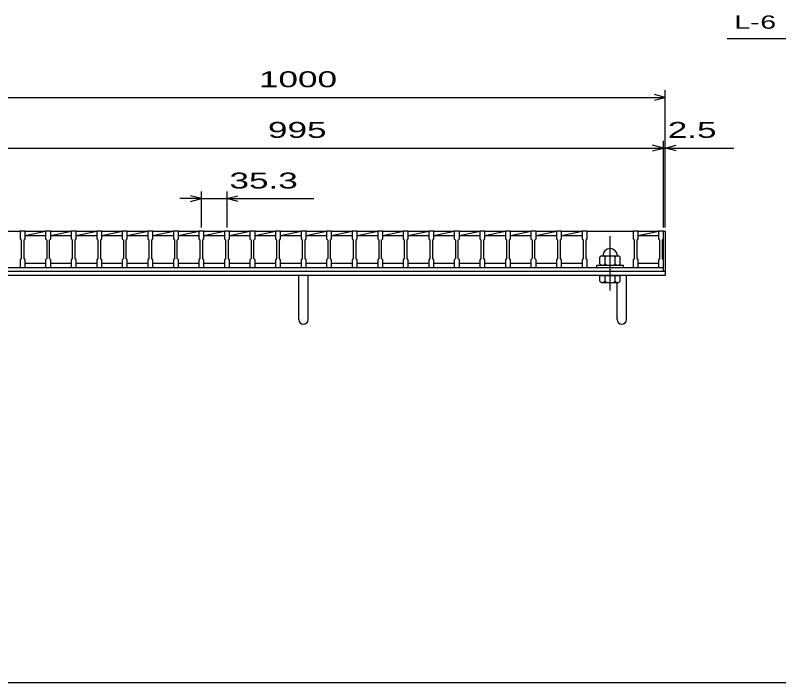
# Model space of a CAD drawing. Units: millimetres, scale not verified. Extents: x -1820 to 1731, y -1282 to 1054.
# Drawn here: x -1249 to -194, y -1146 to -224 of the extents above; entities that cross this region are included whole.
import ezdxf
from ezdxf.enums import TextEntityAlignment as Align

# ---------------------------------------------------------------- set-up
doc = ezdxf.new("R2010")
doc.units = ezdxf.units.MM
doc.header["$LTSCALE"] = 10
doc.linetypes.add('CHAIN', pattern=[18.5, 12, -1.5, 3.5, -1.5])
for name, color, linetype, lineweight in [('0_2', 150, 'Continuous', 25), ('16', 3, 'Continuous', 25), ('19', 6, 'Continuous', 25), ('22', 4, 'Continuous', 25)]:
    doc.layers.add(name, color=color, linetype=linetype, lineweight=lineweight)
doc.styles.add('ベクトル', font='')
doc.styles.get('ベクトル').set_extended_font_data('ベクトル')

msp = doc.modelspace()

# ---------------------------------------------------------------- linework, layer by layer
at = {"layer": '0_2'}
msp.add_line((1731, -1146.5), (-1729, -1146.5), dxfattribs=at)
at = {"layer": '16'}
for p, q in [((-1305.7, -522.5), (-1242.1, -522.5)), ((-1242.1, -522.5), (-1242.1, -521.8)), ((-1242.1, -521.8), (-1235.1, -521.8)), ((-1242.1, -522.5), (-1242.1, -533)), ((-1235.1, -522.5), (-1242.1, -522.5)), ((-1235.1, -521.8), (-1235.1, -522.5)), ((-1235.1, -533), (-1235.1, -522.5)), ((-1235.1, -522.5), (-1206.8, -522.5)), ((-1235.1, -528.5), (-1206.8, -522.5)), ((-1206.8, -522.5), (-1206.8, -521.8)), ((-1206.8, -521.8), (-1199.8, -521.8)), ((-1206.8, -522.5), (-1206.8, -533)), ((-1199.8, -522.5), (-1206.8, -522.5)), ((-1199.8, -521.8), (-1199.8, -522.5)), ((-1199.8, -533), (-1199.8, -522.5)), ((-1199.8, -522.5), (-1171.5, -522.5)), ((-1199.8, -528.5), (-1171.5, -522.5)), ((-1171.5, -522.5), (-1171.5, -521.8)), ((-1171.5, -521.8), (-1164.5, -521.8)), ((-1171.5, -522.5), (-1171.5, -533)), ((-1164.5, -522.5), (-1171.5, -522.5)), ((-1164.5, -521.8), (-1164.5, -522.5)), ((-1164.5, -533), (-1164.5, -522.5)), ((-1164.5, -522.5), (-1136.2, -522.5)), ((-1164.5, -528.5), (-1136.2, -522.5)), ((-1136.2, -522.5), (-1136.2, -521.8)), ((-1136.2, -521.8), (-1129.2, -521.8)), ((-1136.2, -522.5), (-1136.2, -533)), ((-1129.2, -522.5), (-1136.2, -522.5)), ((-1129.2, -521.8), (-1129.2, -522.5)), ((-1129.2, -533), (-1129.2, -522.5)), ((-1129.2, -522.5), (-1100.9, -522.5)), ((-1129.2, -528.5), (-1100.9, -522.5)), ((-1100.9, -522.5), (-1100.9, -521.8)), ((-1100.9, -521.8), (-1093.9, -521.8)), ((-1100.9, -522.5), (-1100.9, -533)), ((-1093.9, -522.5), (-1100.9, -522.5)), ((-1093.9, -521.8), (-1093.9, -522.5)), ((-1093.9, -533), (-1093.9, -522.5)), ((-1093.9, -522.5), (-1065.6, -522.5)), ((-1093.9, -528.5), (-1065.6, -522.5)), ((-1065.6, -522.5), (-1065.6, -521.8)), ((-1065.6, -521.8), (-1058.6, -521.8)), ((-1065.6, -522.5), (-1065.6, -533)), ((-1058.6, -522.5), (-1065.6, -522.5)), ((-1058.6, -521.8), (-1058.6, -522.5)), ((-1058.6, -533), (-1058.6, -522.5)), ((-1058.6, -522.5), (-1030.3, -522.5)), ((-1058.6, -528.5), (-1030.3, -522.5)), ((-1030.3, -522.5), (-1030.3, -521.8)), ((-1030.3, -521.8), (-1023.3, -521.8)), ((-1030.3, -522.5), (-1030.3, -533)), ((-1023.3, -522.5), (-1030.3, -522.5)), ((-1023.3, -521.8), (-1023.3, -522.5)), ((-1023.3, -533), (-1023.3, -522.5)), ((-1023.3, -522.5), (-995, -522.5)), ((-1023.3, -528.5), (-995, -522.5)), ((-995, -522.5), (-995, -521.8)), ((-995, -521.8), (-988, -521.8)), ((-995, -522.5), (-995, -533)), ((-988, -522.5), (-995, -522.5)), ((-988, -521.8), (-988, -522.5)), ((-988, -533), (-988, -522.5)), ((-988, -522.5), (-959.7, -522.5)), ((-988, -528.5), (-959.7, -522.5)), ((-959.7, -522.5), (-959.7, -521.8)), ((-959.7, -521.8), (-952.7, -521.8)), ((-959.7, -522.5), (-959.7, -533)), ((-952.7, -522.5), (-959.7, -522.5)), ((-952.7, -521.8), (-952.7, -522.5)), ((-952.7, -533), (-952.7, -522.5)), ((-952.7, -522.5), (-924.4, -522.5)), ((-952.7, -528.5), (-924.4, -522.5)), ((-924.4, -522.5), (-924.4, -521.8)), ((-924.4, -521.8), (-917.4, -521.8)), ((-924.4, -522.5), (-924.4, -533)), ((-917.4, -522.5), (-924.4, -522.5)), ((-917.4, -521.8), (-917.4, -522.5)), ((-917.4, -533), (-917.4, -522.5)), ((-917.4, -522.5), (-889.1, -522.5)), ((-917.4, -528.5), (-889.1, -522.5)), ((-889.1, -522.5), (-889.1, -521.8)), ((-889.1, -521.8), (-882.1, -521.8)), ((-889.1, -522.5), (-889.1, -533)), ((-882.1, -522.5), (-889.1, -522.5)), ((-882.1, -521.8), (-882.1, -522.5)), ((-882.1, -533), (-882.1, -522.5)), ((-882.1, -522.5), (-853.8, -522.5)), ((-882.1, -528.5), (-853.8, -522.5)), ((-853.8, -522.5), (-853.8, -521.8)), ((-853.8, -521.8), (-846.8, -521.8)), ((-853.8, -522.5), (-853.8, -533)), ((-846.8, -522.5), (-853.8, -522.5)), ((-846.8, -521.8), (-846.8, -522.5)), ((-846.8, -533), (-846.8, -522.5)), ((-846.8, -522.5), (-818.5, -522.5)), ((-846.8, -528.5), (-818.5, -522.5)), ((-818.5, -522.5), (-818.5, -521.8)), ((-818.5, -521.8), (-811.5, -521.8)), ((-818.5, -522.5), (-818.5, -533)), ((-811.5, -522.5), (-818.5, -522.5)), ((-811.5, -521.8), (-811.5, -522.5)), ((-811.5, -533), (-811.5, -522.5)), ((-811.5, -522.5), (-783.2, -522.5)), ((-811.5, -528.5), (-783.2, -522.5)), ((-783.2, -522.5), (-783.2, -521.8)), ((-783.2, -521.8), (-776.2, -521.8)), ((-783.2, -522.5), (-783.2, -533)), ((-776.2, -522.5), (-783.2, -522.5)), ((-776.2, -521.8), (-776.2, -522.5)), ((-776.2, -533), (-776.2, -522.5)), ((-776.2, -522.5), (-747.9, -522.5)), ((-776.2, -528.5), (-747.9, -522.5)), ((-747.9, -522.5), (-747.9, -521.8)), ((-747.9, -521.8), (-740.9, -521.8)), ((-747.9, -522.5), (-747.9, -533)), ((-740.9, -522.5), (-747.9, -522.5)), ((-740.9, -521.8), (-740.9, -522.5)), ((-740.9, -533), (-740.9, -522.5)), ((-740.9, -522.5), (-712.6, -522.5)), ((-740.9, -528.5), (-712.6, -522.5)), ((-712.6, -522.5), (-712.6, -521.8)), ((-712.6, -521.8), (-705.6, -521.8)), ((-712.6, -522.5), (-712.6, -533)), ((-705.6, -522.5), (-712.6, -522.5)), ((-705.6, -521.8), (-705.6, -522.5)), ((-705.6, -533), (-705.6, -522.5)), ((-705.6, -522.5), (-677.3, -522.5)), ((-705.6, -528.5), (-677.3, -522.5)), ((-677.3, -522.5), (-677.3, -521.8)), ((-677.3, -521.8), (-670.3, -521.8)), ((-677.3, -522.5), (-677.3, -533)), ((-670.3, -522.5), (-677.3, -522.5)), ((-670.3, -521.8), (-670.3, -522.5)), ((-670.3, -533), (-670.3, -522.5)), ((-670.3, -522.5), (-642, -522.5)), ((-670.3, -528.5), (-642, -522.5)), ((-642, -522.5), (-642, -521.8)), ((-642, -521.8), (-635, -521.8)), ((-642, -522.5), (-642, -533)), ((-635, -522.5), (-642, -522.5)), ((-635, -521.8), (-635, -522.5)), ((-635, -533), (-635, -522.5)), ((-635, -522.5), (-606.7, -522.5)), ((-635, -528.5), (-606.7, -522.5)), ((-606.7, -522.5), (-606.7, -521.8)), ((-606.7, -521.8), (-599.7, -521.8)), ((-606.7, -522.5), (-606.7, -533)), ((-599.7, -522.5), (-606.7, -522.5)), ((-599.7, -521.8), (-599.7, -522.5)), ((-599.7, -533), (-599.7, -522.5)), ((-599.7, -522.5), (-571.4, -522.5)), ((-599.7, -528.5), (-571.4, -522.5)), ((-571.4, -522.5), (-571.4, -521.8)), ((-571.4, -521.8), (-564.4, -521.8)), ((-571.4, -522.5), (-571.4, -533)), ((-564.4, -522.5), (-571.4, -522.5)), ((-564.4, -521.8), (-564.4, -522.5)), ((-564.4, -533), (-564.4, -522.5)), ((-564.4, -522.5), (-536.1, -522.5)), ((-564.4, -528.5), (-536.1, -522.5)), ((-536.1, -522.5), (-536.1, -521.8)), ((-536.1, -521.8), (-529.1, -521.8)), ((-536.1, -522.5), (-536.1, -533)), ((-529.1, -522.5), (-536.1, -522.5)), ((-529.1, -521.8), (-529.1, -522.5)), ((-529.1, -533), (-529.1, -522.5)), ((-529.1, -522.5), (-500.8, -522.5)), ((-529.1, -528.5), (-500.8, -522.5)), ((-500.8, -522.5), (-500.8, -521.8)), ((-500.8, -521.8), (-493.8, -521.8)), ((-500.8, -522.5), (-500.8, -533)), ((-493.8, -522.5), (-500.8, -522.5)), ((-493.8, -521.8), (-493.8, -522.5)), ((-493.8, -533), (-493.8, -522.5)), ((-493.8, -522.5), (-465.5, -522.5)), ((-493.8, -528.5), (-465.5, -522.5)), ((-465.5, -522.5), (-465.5, -521.8)), ((-465.5, -521.8), (-458.5, -521.8)), ((-465.5, -522.5), (-465.5, -533)), ((-458.5, -522.5), (-465.5, -522.5)), ((-458.5, -521.8), (-458.5, -522.5)), ((-458.5, -533), (-458.5, -522.5)), ((-458.5, -522.5), (-394.9, -522.5)), ((-394.9, -522.5), (-394.9, -521.8)), ((-394.9, -521.8), (-387.9, -521.8)), ((-394.9, -522.5), (-394.9, -533)), ((-387.9, -522.5), (-394.9, -522.5)), ((-387.9, -521.8), (-387.9, -522.5)), ((-387.9, -533), (-387.9, -522.5)), ((-387.9, -522.5), (-360, -522.5)), ((-387.9, -528.5), (-360, -522.58)), ((-360, -522.5), (-360, -521.8)), ((-360, -521.8), (-353, -521.8)), ((-360, -522.5), (-360, -533)), ((-353, -522.5), (-360, -522.5)), ((-353, -521.8), (-353, -522.5)), ((-353, -533), (-353, -522.5)), ((-353, -566.5), (-353, -522.5)), ((-1242.1, -533), (-1240.6, -535)), ((-1240.6, -535), (-1240.6, -560)), ((-1236.6, -535), (-1235.1, -533)), ((-1236.6, -560), (-1236.6, -535)), ((-1235.1, -528.5), (-1206.8, -528.5)), ((-1206.8, -533), (-1205.3, -535)), ((-1205.3, -535), (-1205.3, -560)), ((-1201.3, -535), (-1199.8, -533)), ((-1201.3, -560), (-1201.3, -535)), ((-1199.8, -528.5), (-1171.5, -528.5)), ((-1171.5, -533), (-1170, -535)), ((-1170, -535), (-1170, -560)), ((-1166, -535), (-1164.5, -533)), ((-1166, -560), (-1166, -535)), ((-1164.5, -528.5), (-1136.2, -528.5)), ((-1136.2, -533), (-1134.7, -535)), ((-1134.7, -535), (-1134.7, -560)), ((-1130.7, -535), (-1129.2, -533)), ((-1130.7, -560), (-1130.7, -535)), ((-1129.2, -528.5), (-1100.9, -528.5)), ((-1100.9, -533), (-1099.4, -535)), ((-1099.4, -535), (-1099.4, -560)), ((-1095.4, -535), (-1093.9, -533)), ((-1095.4, -560), (-1095.4, -535)), ((-1093.9, -528.5), (-1065.6, -528.5)), ((-1065.6, -533), (-1064.1, -535)), ((-1064.1, -535), (-1064.1, -560)), ((-1060.1, -535), (-1058.6, -533)), ((-1060.1, -560), (-1060.1, -535)), ((-1058.6, -528.5), (-1030.3, -528.5)), ((-1030.3, -533), (-1028.8, -535)), ((-1028.8, -535), (-1028.8, -560)), ((-1024.8, -535), (-1023.3, -533)), ((-1024.8, -560), (-1024.8, -535)), ((-1023.3, -528.5), (-995, -528.5)), ((-995, -533), (-993.5, -535)), ((-993.5, -535), (-993.5, -560)), ((-989.5, -535), (-988, -533)), ((-989.5, -560), (-989.5, -535)), ((-988, -528.5), (-959.7, -528.5)), ((-959.7, -533), (-958.2, -535)), ((-958.2, -535), (-958.2, -560)), ((-954.2, -535), (-952.7, -533)), ((-954.2, -560), (-954.2, -535)), ((-952.7, -528.5), (-924.4, -528.5)), ((-924.4, -533), (-922.9, -535)), ((-922.9, -535), (-922.9, -560)), ((-918.9, -535), (-917.4, -533)), ((-918.9, -560), (-918.9, -535)), ((-917.4, -528.5), (-889.1, -528.5)), ((-889.1, -533), (-887.6, -535)), ((-887.6, -535), (-887.6, -560)), ((-883.6, -535), (-882.1, -533)), ((-883.6, -560), (-883.6, -535)), ((-882.1, -528.5), (-853.8, -528.5)), ((-853.8, -533), (-852.3, -535)), ((-852.3, -535), (-852.3, -560)), ((-848.3, -535), (-846.8, -533)), ((-848.3, -560), (-848.3, -535)), ((-846.8, -528.5), (-818.5, -528.5)), ((-818.5, -533), (-817, -535)), ((-817, -535), (-817, -560)), ((-813, -535), (-811.5, -533)), ((-813, -560), (-813, -535)), ((-811.5, -528.5), (-783.2, -528.5)), ((-783.2, -533), (-781.7, -535)), ((-781.7, -535), (-781.7, -560)), ((-777.7, -535), (-776.2, -533)), ((-777.7, -560), (-777.7, -535)), ((-776.2, -528.5), (-747.9, -528.5)), ((-747.9, -533), (-746.4, -535)), ((-746.4, -535), (-746.4, -560)), ((-742.4, -535), (-740.9, -533)), ((-742.4, -560), (-742.4, -535)), ((-740.9, -528.5), (-712.6, -528.5)), ((-712.6, -533), (-711.1, -535)), ((-711.1, -535), (-711.1, -560)), ((-707.1, -535), (-705.6, -533)), ((-707.1, -560), (-707.1, -535)), ((-705.6, -528.5), (-677.3, -528.5)), ((-677.3, -533), (-675.8, -535)), ((-675.8, -535), (-675.8, -560)), ((-671.8, -535), (-670.3, -533)), ((-671.8, -560), (-671.8, -535)), ((-670.3, -528.5), (-642, -528.5)), ((-642, -533), (-640.5, -535)), ((-640.5, -535), (-640.5, -560)), ((-636.5, -535), (-635, -533)), ((-636.5, -560), (-636.5, -535)), ((-635, -528.5), (-606.7, -528.5)), ((-606.7, -533), (-605.2, -535)), ((-605.2, -535), (-605.2, -560)), ((-601.2, -535), (-599.7, -533)), ((-601.2, -560), (-601.2, -535)), ((-599.7, -528.5), (-571.4, -528.5)), ((-571.4, -533), (-569.9, -535)), ((-569.9, -535), (-569.9, -560)), ((-565.9, -535), (-564.4, -533)), ((-565.9, -560), (-565.9, -535)), ((-564.4, -528.5), (-536.1, -528.5)), ((-536.1, -533), (-534.6, -535)), ((-534.6, -535), (-534.6, -560)), ((-530.6, -535), (-529.1, -533)), ((-530.6, -560), (-530.6, -535)), ((-529.1, -528.5), (-500.8, -528.5)), ((-500.8, -533), (-499.3, -535)), ((-499.3, -535), (-499.3, -560)), ((-495.3, -535), (-493.8, -533)), ((-495.3, -560), (-495.3, -535)), ((-493.8, -528.5), (-465.5, -528.5)), ((-465.5, -533), (-464, -535)), ((-464, -535), (-464, -560)), ((-460, -535), (-458.5, -533)), ((-460, -560), (-460, -535)), ((-394.9, -533), (-393.4, -535)), ((-393.4, -535), (-393.4, -560)), ((-389.4, -535), (-387.9, -533)), ((-389.4, -560), (-389.4, -535)), ((-387.9, -528.5), (-360, -528.5)), ((-360, -533), (-358.5, -535)), ((-358.5, -535), (-358.5, -560)), ((-354.5, -535), (-353, -533)), ((-354.5, -560), (-354.5, -535)), ((-438.7, -556.5), (-440.7, -558.5)), ((-440.7, -567.5), (-440.7, -558.5)), ((-438.7, -556.5), (-414.7, -556.5)), ((-433.7, -558.5), (-435.7, -556.5)), ((-433.7, -558.5), (-431.7, -556.5)), ((-433.7, -567.5), (-433.7, -558.5)), ((-419.7, -558.5), (-421.7, -556.5)), ((-419.7, -558.5), (-417.7, -556.5)), ((-419.7, -567.5), (-419.7, -558.5)), ((-412.7, -558.5), (-414.7, -556.5)), ((-412.7, -567.5), (-412.7, -558.5)), ((-1240.6, -560), (-1242.1, -562)), ((-1242.1, -562), (-1242.1, -572.5)), ((-1235.1, -562), (-1236.6, -560)), ((-1235.1, -572.5), (-1235.1, -562)), ((-1235.1, -566.5), (-1206.8, -566.5)), ((-1205.3, -560), (-1206.8, -562)), ((-1206.8, -562), (-1206.8, -572.5)), ((-1199.8, -562), (-1201.3, -560)), ((-1199.8, -572.5), (-1199.8, -562)), ((-1199.8, -566.5), (-1171.5, -566.5)), ((-1170, -560), (-1171.5, -562)), ((-1171.5, -562), (-1171.5, -572.5)), ((-1164.5, -562), (-1166, -560)), ((-1164.5, -572.5), (-1164.5, -562)), ((-1164.5, -566.5), (-1136.2, -566.5)), ((-1134.7, -560), (-1136.2, -562)), ((-1136.2, -562), (-1136.2, -572.5)), ((-1129.2, -562), (-1130.7, -560)), ((-1129.2, -572.5), (-1129.2, -562)), ((-1129.2, -566.5), (-1100.9, -566.5)), ((-1099.4, -560), (-1100.9, -562)), ((-1100.9, -562), (-1100.9, -572.5)), ((-1093.9, -562), (-1095.4, -560)), ((-1093.9, -572.5), (-1093.9, -562)), ((-1093.9, -566.5), (-1065.6, -566.5)), ((-1064.1, -560), (-1065.6, -562)), ((-1065.6, -562), (-1065.6, -572.5)), ((-1058.6, -562), (-1060.1, -560)), ((-1058.6, -572.5), (-1058.6, -562)), ((-1058.6, -566.5), (-1030.3, -566.5)), ((-1028.8, -560), (-1030.3, -562)), ((-1030.3, -562), (-1030.3, -572.5)), ((-1023.3, -562), (-1024.8, -560)), ((-1023.3, -572.5), (-1023.3, -562)), ((-1023.3, -566.5), (-995, -566.5)), ((-993.5, -560), (-995, -562)), ((-995, -562), (-995, -572.5)), ((-988, -562), (-989.5, -560)), ((-988, -572.5), (-988, -562)), ((-988, -566.5), (-959.7, -566.5)), ((-958.2, -560), (-959.7, -562)), ((-959.7, -562), (-959.7, -572.5)), ((-952.7, -562), (-954.2, -560)), ((-952.7, -572.5), (-952.7, -562)), ((-952.7, -566.5), (-924.4, -566.5)), ((-922.9, -560), (-924.4, -562)), ((-924.4, -562), (-924.4, -572.5)), ((-917.4, -562), (-918.9, -560)), ((-917.4, -572.5), (-917.4, -562)), ((-917.4, -566.5), (-889.1, -566.5)), ((-887.6, -560), (-889.1, -562)), ((-889.1, -562), (-889.1, -572.5)), ((-882.1, -562), (-883.6, -560)), ((-882.1, -572.5), (-882.1, -562)), ((-882.1, -566.5), (-853.8, -566.5)), ((-852.3, -560), (-853.8, -562)), ((-853.8, -562), (-853.8, -572.5)), ((-846.8, -562), (-848.3, -560)), ((-846.8, -572.5), (-846.8, -562)), ((-846.8, -566.5), (-818.5, -566.5)), ((-817, -560), (-818.5, -562)), ((-818.5, -562), (-818.5, -572.5)), ((-811.5, -562), (-813, -560)), ((-811.5, -572.5), (-811.5, -562)), ((-811.5, -566.5), (-783.2, -566.5)), ((-781.7, -560), (-783.2, -562)), ((-783.2, -562), (-783.2, -572.5)), ((-776.2, -562), (-777.7, -560)), ((-776.2, -572.5), (-776.2, -562)), ((-776.2, -566.5), (-747.9, -566.5)), ((-746.4, -560), (-747.9, -562)), ((-747.9, -562), (-747.9, -572.5)), ((-740.9, -562), (-742.4, -560)), ((-740.9, -572.5), (-740.9, -562)), ((-740.9, -566.5), (-712.6, -566.5)), ((-711.1, -560), (-712.6, -562)), ((-712.6, -562), (-712.6, -572.5)), ((-705.6, -562), (-707.1, -560)), ((-705.6, -572.5), (-705.6, -562)), ((-705.6, -566.5), (-677.3, -566.5)), ((-675.8, -560), (-677.3, -562)), ((-677.3, -562), (-677.3, -572.5)), ((-670.3, -562), (-671.8, -560)), ((-670.3, -572.5), (-670.3, -562)), ((-670.3, -566.5), (-642, -566.5)), ((-640.5, -560), (-642, -562)), ((-642, -562), (-642, -572.5)), ((-635, -562), (-636.5, -560)), ((-635, -572.5), (-635, -562)), ((-635, -566.5), (-606.7, -566.5)), ((-605.2, -560), (-606.7, -562)), ((-606.7, -562), (-606.7, -572.5)), ((-599.7, -562), (-601.2, -560)), ((-599.7, -572.5), (-599.7, -562)), ((-599.7, -566.5), (-571.4, -566.5)), ((-569.9, -560), (-571.4, -562)), ((-571.4, -562), (-571.4, -572.5)), ((-564.4, -562), (-565.9, -560)), ((-564.4, -572.5), (-564.4, -562)), ((-564.4, -566.5), (-536.1, -566.5)), ((-534.6, -560), (-536.1, -562)), ((-536.1, -562), (-536.1, -572.5)), ((-529.1, -562), (-530.6, -560)), ((-529.1, -572.5), (-529.1, -562)), ((-529.1, -566.5), (-500.8, -566.5)), ((-499.3, -560), (-500.8, -562)), ((-500.8, -562), (-500.8, -572.5)), ((-493.8, -562), (-495.3, -560)), ((-493.8, -572.5), (-493.8, -562)), ((-493.8, -566.5), (-465.5, -566.5)), ((-464, -560), (-465.5, -562)), ((-465.5, -562), (-465.5, -572.5)), ((-458.5, -562), (-460, -560)), ((-458.5, -572.5), (-458.5, -562)), ((-445.2, -572.5), (-445.2, -569.5)), ((-445.2, -569.5), (-408.2, -569.5)), ((-440.7, -567.5), (-438.7, -569.5)), ((-435.7, -569.5), (-433.7, -567.5)), ((-433.7, -567.5), (-431.7, -569.5)), ((-421.7, -569.5), (-419.7, -567.5)), ((-419.7, -567.5), (-417.7, -569.5)), ((-414.7, -569.5), (-412.7, -567.5)), ((-408.2, -572.5), (-408.2, -569.5)), ((-393.4, -560), (-394.9, -562)), ((-394.9, -562), (-394.9, -572.5)), ((-387.9, -562), (-389.4, -560)), ((-387.9, -572.5), (-387.9, -562)), ((-387.9, -566.5), (-360, -566.5)), ((-358.5, -560), (-360, -562)), ((-360, -562), (-360, -572.5)), ((-353, -562), (-354.5, -560)), ((-353, -572.5), (-353, -562)), ((-1348, -572.5), (-353, -572.5)), ((-1348, -577.5), (-353, -577.5)), ((-1305.7, -572.5), (-1242.1, -572.5)), ((-1242.1, -572.5), (-1235.1, -572.5)), ((-1206.8, -572.5), (-1199.8, -572.5)), ((-1171.5, -572.5), (-1164.5, -572.5)), ((-1136.2, -572.5), (-1129.2, -572.5)), ((-1100.9, -572.5), (-1093.9, -572.5)), ((-1065.6, -572.5), (-1058.6, -572.5)), ((-1030.3, -572.5), (-1023.3, -572.5)), ((-995, -572.5), (-988, -572.5)), ((-959.7, -572.5), (-952.7, -572.5)), ((-924.4, -572.5), (-917.4, -572.5)), ((-889.1, -572.5), (-882.1, -572.5)), ((-853.8, -572.5), (-846.8, -572.5)), ((-818.5, -572.5), (-811.5, -572.5)), ((-783.2, -572.5), (-776.2, -572.5)), ((-747.9, -572.5), (-740.9, -572.5)), ((-712.6, -572.5), (-705.6, -572.5)), ((-677.3, -572.5), (-670.3, -572.5)), ((-642, -572.5), (-635, -572.5)), ((-606.7, -572.5), (-599.7, -572.5)), ((-571.4, -572.5), (-564.4, -572.5)), ((-536.1, -572.5), (-529.1, -572.5)), ((-500.8, -572.5), (-493.8, -572.5)), ((-465.5, -572.5), (-458.5, -572.5)), ((-458.5, -572.5), (-394.9, -572.5)), ((-445.2, -572.5), (-408.2, -572.5)), ((-394.9, -572.5), (-387.9, -572.5)), ((-360, -572.5), (-353, -572.5)), ((-353, -577.5), (-353, -572.5))]:
    msp.add_line(p, q, dxfattribs=at)
at = {"layer": '16', "linetype": 'CHAIN'}
msp.add_line((-426.7, -604.5), (-426.7, -529.5), dxfattribs=at)
at = {"layer": '16'}
msp.add_arc((-426.7, -556.5), 10, 0, 180, dxfattribs=at)
at = {"layer": '19'}
for p, q in [((-353, -522.5), (-350.5, -522.5)), ((-350.5, -522.5), (-350.5, -577.5)), ((-1350.5, -577.5), (-350.5, -577.5)), ((-350.5, -577.5), (-350.5, -583.5)), ((-350.5, -583.5), (-1350.5, -583.5)), ((-857, -644.61), (-857, -583.5)), ((-844, -644.61), (-844, -583.5)), ((-440.7, -591.5), (-440.7, -583.5)), ((-440.7, -583.5), (-412.7, -583.5)), ((-433.7, -591.5), (-433.7, -583.5)), ((-419.7, -591.5), (-419.7, -583.5)), ((-412.7, -591.5), (-412.7, -583.5)), ((-404, -644.61), (-404, -583.5)), ((-440.7, -591.5), (-438.7, -593.5)), ((-438.7, -593.5), (-414.7, -593.5)), ((-433.7, -591.5), (-435.7, -593.5)), ((-431.7, -593.5), (-433.7, -591.5)), ((-419.7, -591.5), (-421.7, -593.5)), ((-417.7, -593.5), (-419.7, -591.5)), ((-417, -644.61), (-417, -593.5)), ((-414.7, -593.5), (-412.7, -591.5))]:
    msp.add_line(p, q, dxfattribs=at)
for centre in [(-850.5, -644.61), (-410.5, -644.61)]:
    msp.add_arc(centre, 6.5, 180, 0, dxfattribs=at)
at = {"layer": '22'}
for p, q in [((-265, -256), (-65, -256)), ((-1350.5, -337.5), (-350.5, -337.5)), ((-350.5, -337.5), (-365.5, -333.5)), ((-365.5, -341.5), (-350.5, -337.5)), ((-350.5, -517.5), (-350.5, -327.5)), ((-353, -517.5), (-353, -397.5)), ((-350.5, -517.5), (-350.5, -397.5)), ((-1348, -407.5), (-353, -407.5)), ((-353, -407.5), (-368, -403.5)), ((-368, -411.5), (-353, -407.5)), ((-353, -407.5), (-350.5, -407.5)), ((-350.5, -407.5), (-335.5, -403.5)), ((-335.5, -411.5), (-350.5, -407.5)), ((-350.5, -407.5), (-255.5, -407.5)), ((-991.5, -477.5), (-1006.5, -473.5)), ((-991.5, -517.5), (-991.5, -467.5)), ((-956.2, -467.5), (-956.2, -517.5)), ((-956.2, -477.5), (-941.2, -473.5)), ((-991.5, -477.5), (-1021.5, -477.5)), ((-1006.5, -481.5), (-991.5, -477.5)), ((-991.5, -477.5), (-956.2, -477.5)), ((-941.2, -481.5), (-956.2, -477.5)), ((-956.2, -477.5), (-836.2, -477.5))]:
    msp.add_line(p, q, dxfattribs=at)

# ---------------------------------------------------------------- texts
at = {"layer": '22', "color": 2, "style": 'ベクトル'}
for s, height, width, p in [('L-', 18.33, 1.6, (-255, -233.5)), (' 6 ', 18.33, 1.6, (-230, -233.5)), (' 1000 ', 21.99, 1.65, (-925.5, -312.5)), (' 995 ', 21.99, 1.65, (-913, -382.5)), (' 2.5 ', 21.99, 1.65, (-360.5, -382.5)), (' 35.3 ', 21.99, 1.65, (-966.2, -452.5))]:
    msp.add_text(s, height=height, dxfattribs=dict(at, width=width)).set_placement(p, align=Align.MIDDLE_LEFT)

doc.saveas('drawing.dxf')
